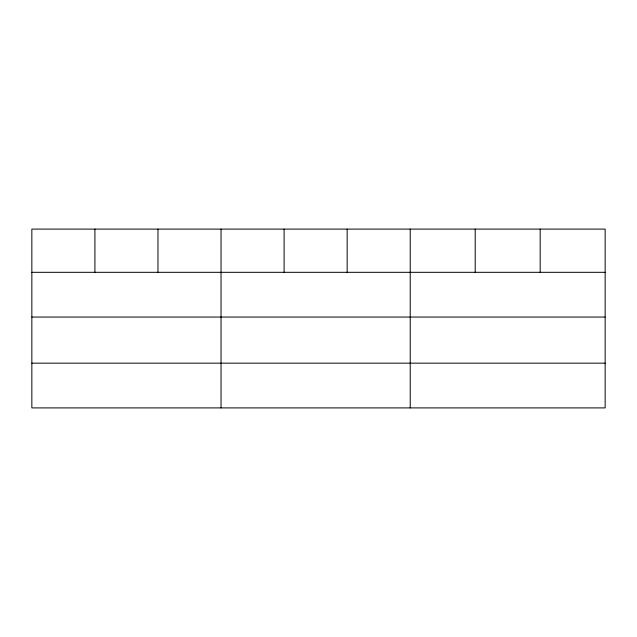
<?xml version="1.0" encoding="UTF-8"?>
<svg xmlns="http://www.w3.org/2000/svg" width="637" height="637" viewBox="0 0 637 637"><rect width="100%" height="100%" fill="white"/><g stroke="black" fill="none" stroke-linecap="round" stroke-linejoin="round"><path stroke-width="0.96" d="M605.15 317.059L605.15 229.097L31.85 229.097L31.85 407.903L605.15 407.903L605.15 317.059L31.85 317.059M31.85 272.317L605.15 272.317M31.85 363.162L605.15 363.162M540.176 229.097L540.176 272.317M475.202 229.097L475.202 272.317M410.228 229.097L410.228 407.903M347.165 229.097L347.165 272.317M284.102 229.097L284.102 272.317M221.039 229.097L221.039 407.903M157.976 229.097L157.976 272.317M94.913 229.097L94.913 272.317"/></g></svg>
